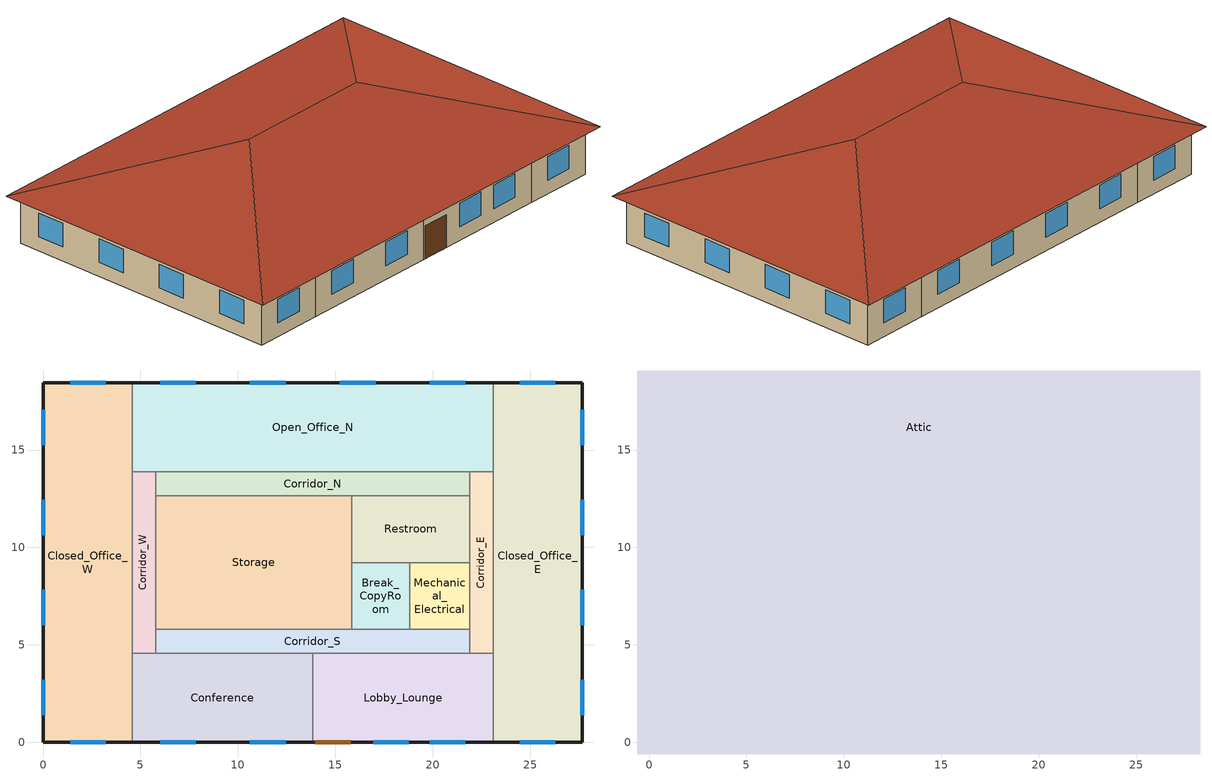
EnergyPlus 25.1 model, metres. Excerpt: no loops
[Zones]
Break_CopyRoom
 floor ground (Break_CopyRoom_Floor): 18.81,9.23 18.81,5.79 15.84,5.79 15.84,9.23 z0
 wall to Mechanical_Electrical (IntWall_WoodFramed): 18.81,5.79 18.81,9.23 z0:3.05
 wall to Restroom (IntWall_WoodFramed): 18.81,9.23 15.84,9.23 z0:3.05
 wall to Corridor_S (IntWall_WoodFramed): 15.84,5.79 18.81,5.79 z0:3.05
 wall to Storage (IntWall_WoodFramed): 15.84,9.23 15.84,5.79 z0:3.05
Closed_Office_E
 floor ground (Closed_Office_E_Floor): 27.69,18.46 27.69,0 23.12,0 23.12,18.46 z0
 wall outside (ExtWall_WoodFramed_NonRes): 23.12,0 27.69,0 27.69,18.46 23.12,18.46 z0:3.05
 wall to Corridor_E (IntWall_WoodFramed): 23.12,13.89 23.12,4.57 z0:3.05
 wall to Lobby_Lounge (IntWall_WoodFramed): 23.12,4.57 23.12,0 z0:3.05
 wall to Open_Office_N (IntWall_WoodFramed): 23.12,18.46 23.12,13.89 z0:3.05
 window (FixedWindow_NonRes): 27.69,1.39 27.69,3.22 / 27.69,6.01 27.69,7.84 / 27.69,10.62 27.69,12.45 / 27.69,15.24 27.69,17.07 / 26.3,18.46 24.47,18.46 / 24.47,0 26.3,0 z0.9:2.42
Closed_Office_W
 floor ground (Closed_Office_W_Floor): 4.57,18.46 4.57,0 0,0 0,18.46 z0
 wall outside (ExtWall_WoodFramed_NonRes): 4.57,18.46 0,18.46 0,0 4.57,0 z0:3.05
 wall to Conference (IntWall_WoodFramed): 4.57,0 4.57,4.57 z0:3.05
 wall to Open_Office_N (IntWall_WoodFramed): 4.57,13.89 4.57,18.46 z0:3.05
 wall to Corridor_W (IntWall_WoodFramed): 4.57,4.57 4.57,13.89 z0:3.05
 window (FixedWindow_NonRes): 3.22,18.46 1.39,18.46 / 1.39,0 3.22,0 / 0,17.07 0,15.24 / 0,12.45 0,10.62 / 0,7.84 0,6.01 / 0,3.22 0,1.39 z0.9:2.42
Conference
 floor ground (Conference_Floor): 13.85,4.57 13.85,0 4.57,0 4.57,4.57 z0
 wall outside (ExtWall_WoodFramed_NonRes): 4.57,0 13.85,0 z0:3.05
 wall to Lobby_Lounge (IntWall_WoodFramed): 13.85,0 13.85,4.57 z0:3.05
 wall to Corridor_S (IntWall_WoodFramed): 13.85,4.57 5.79,4.57 z0:3.05
 wall to Corridor_W (IntWall_WoodFramed): 5.79,4.57 4.57,4.57 z0:3.05
 window (FixedWindow_NonRes): 6.01,0 7.84,0 / 10.62,0 12.45,0 z0.9:2.42
Corridor_E
 floor ground (Corridor_E_Floor): 23.12,13.89 23.12,4.57 21.9,4.57 21.9,13.89 z0
 wall to Corridor_N (IntWall_WoodFramed): 21.9,13.89 21.9,12.67 z0:3.05
 wall to Corridor_S (IntWall_WoodFramed): 21.9,5.79 21.9,4.57 z0:3.05
 wall to Lobby_Lounge (IntWall_WoodFramed): 21.9,4.57 23.12,4.57 z0:3.05
 wall to Mechanical_Electrical (IntWall_WoodFramed): 21.9,9.23 21.9,5.79 z0:3.05
 wall to Open_Office_N (IntWall_WoodFramed): 23.12,13.89 21.9,13.89 z0:3.05
 wall to Restroom (IntWall_WoodFramed): 21.9,12.67 21.9,9.23 z0:3.05
Corridor_N
 floor ground (Corridor_N_Floor): 21.9,13.89 21.9,12.67 5.79,12.67 5.79,13.89 z0
 wall to Corridor_W (IntWall_WoodFramed): 5.79,13.89 5.79,12.67 z0:3.05
 wall to Open_Office_N (IntWall_WoodFramed): 21.9,13.89 5.79,13.89 z0:3.05
 wall to Restroom (IntWall_WoodFramed): 15.84,12.67 21.9,12.67 z0:3.05
 wall to Storage (IntWall_WoodFramed): 5.79,12.67 15.84,12.67 z0:3.05
Corridor_S
 floor ground (Corridor_S_Floor): 21.9,5.79 21.9,4.57 5.79,4.57 5.79,5.79 z0
 wall to Corridor_W (IntWall_WoodFramed): 5.79,5.79 5.79,4.57 z0:3.05
 wall to Lobby_Lounge (IntWall_WoodFramed): 13.85,4.57 21.9,4.57 z0:3.05
 wall to Mechanical_Electrical (IntWall_WoodFramed): 21.9,5.79 18.81,5.79 z0:3.05
 wall to Storage (IntWall_WoodFramed): 15.84,5.79 5.79,5.79 z0:3.05
Corridor_W
 floor ground (Corridor_W_Floor): 5.79,13.89 5.79,4.57 4.57,4.57 4.57,13.89 z0
 wall to Open_Office_N (IntWall_WoodFramed): 5.79,13.89 4.57,13.89 z0:3.05
 wall to Storage (IntWall_WoodFramed): 5.79,5.79 5.79,12.67 z0:3.05
Lobby_Lounge
 floor ground (Lobby_Lounge_Floor): 23.12,4.57 23.12,0 13.85,0 13.85,4.57 z0
 wall outside (ExtWall_WoodFramed_NonRes): 13.85,0 23.12,0 z0:3.05
 window (FixedWindow_NonRes): 16.94,0 18.77,0 / 19.85,0 21.68,0 z0.9:2.42
 door (ExtOpaqueDoorU070): 13.98,0 15.81,0 z0:2.13
Mechanical_Electrical
 floor ground (Mechanical_Electrical_Floor): 21.9,9.23 21.9,5.79 18.81,5.79 18.81,9.23 z0
 wall to Restroom (IntWall_WoodFramed): 21.9,9.23 18.81,9.23 z0:3.05
Open_Office_N
 floor ground (Open_Office_N_Floor): 23.12,18.46 23.12,13.89 4.57,13.89 4.57,18.46 z0
 wall outside (ExtWall_WoodFramed_NonRes): 23.12,18.46 4.57,18.46 z0:3.05
 window (FixedWindow_NonRes): 21.68,18.46 19.85,18.46 / 17.07,18.46 15.24,18.46 / 12.45,18.46 10.62,18.46 / 7.84,18.46 6.01,18.46 z0.9:2.42
Restroom
 floor ground (Restroom_Floor): 21.9,12.67 21.9,9.23 15.84,9.23 15.84,12.67 z0
 wall to Storage (IntWall_WoodFramed): 15.84,12.67 15.84,9.23 z0:3.05
Storage
 floor ground (Storage_Floor): 15.84,12.67 15.84,5.79 5.79,5.79 5.79,12.67 z0
Attic
 floor to Break_CopyRoom (AtticFloor): 18.81,9.23 18.81,5.79 15.84,5.79 15.84,9.23 z3.05
 floor to Conference (AtticFloor): 13.85,4.57 13.85,0 4.57,0 4.57,4.57 z3.05
 floor to Closed_Office_E (AtticFloor): 27.69,18.46 27.69,0 23.12,0 23.12,18.46 z3.05
 floor to Corridor_E (AtticFloor): 23.12,13.89 23.12,4.57 21.9,4.57 21.9,13.89 z3.05
 floor to Lobby_Lounge (AtticFloor): 23.12,4.57 23.12,0 13.85,0 13.85,4.57 z3.05
 floor to Mechanical_Electrical (AtticFloor): 21.9,9.23 21.9,5.79 18.81,5.79 18.81,9.23 z3.05
 floor to Corridor_N (AtticFloor): 21.9,13.89 21.9,12.67 5.79,12.67 5.79,13.89 z3.05
 floor to Open_Office_N (AtticFloor): 23.12,18.46 23.12,13.89 4.57,13.89 4.57,18.46 z3.05
 floor to Restroom (AtticFloor): 21.9,12.67 21.9,9.23 15.84,9.23 15.84,12.67 z3.05
 floor to Corridor_S (AtticFloor): 21.9,5.79 21.9,4.57 5.79,4.57 5.79,5.79 z3.05
 floor to Storage (AtticFloor): 15.84,12.67 15.84,5.79 5.79,5.79 5.79,12.67 z3.05
 floor to Closed_Office_W (AtticFloor): 4.57,18.46 4.57,0 0,0 0,18.46 z3.05
 floor to Corridor_W (AtticFloor): 5.79,13.89 5.79,4.57 4.57,4.57 4.57,13.89 z3.05
 floor ground (Soffit): 28.29,19.06 28.29,-0.6 27.69,0 27.69,18.46 z3.05; 28.29,19.06 27.69,18.46 0,18.46 -0.6,19.06 z3.05; 27.69,0 28.29,-0.6 -0.6,-0.6 0,0 z3.05; -0.6,19.06 0,18.46 0,0 -0.6,-0.6 z3.05
 roof outside (TiltedRoof_Attic): 18.46,9.23,6.33 28.29,-0.6,3.05 28.29,19.06,3.05; 18.46,9.23,6.33 28.29,19.06,3.05 -0.6,19.06,3.05 9.23,9.23,6.33; 9.23,9.23,6.33 -0.6,-0.6,3.05 28.29,-0.6,3.05 18.46,9.23,6.33; 9.23,9.23,6.33 -0.6,19.06,3.05 -0.6,-0.6,3.05
[Building]
OfficeSmall: North Axis {deg}=0; Loads Convergence Tolerance Value {W}=0.5; Temperature Convergence Tolerance Value {deltaC}=0.4; Solar Distribution=FullExterior; Maximum Number of Warmup Days=25
[Site:Location]
RED BLUFF: Latitude {deg}=38.58; Longitude {deg}=-121.49; Time Zone {hr}=-8; Elevation {m}=107.5944
[SizingPeriod:DesignDay] Day of Month=21; Dry-Bulb Temperature Range Modifier Type=DefaultMultipliers; Humidity Condition Type=WetBulb; Barometric Pressure {Pa}=100043; Wind Speed {m/s}=3.5; Rain Indicator=No; Snow Indicator=No; Daylight Saving Time Indicator=No
Name | Month | Day Type | Maximum Dry-Bulb Temperature {C} | Daily Dry-Bulb Temperature Range {deltaC} | Wetbulb or DewPoint at Maximum Dry-Bulb {C} | Wind Direction {deg} | Solar Model Indicator | ASHRAE Clear Sky Optical Depth for Beam Irradiance (taub) | ASHRAE Clear Sky Optical Depth for Diffuse Irradiance (taud) | Sky Clearness
RED BLUFF  August .4% Condns DB=>MCWB | 8 | SummerDesignDay | 42.2 | 17.3 | 21.1 | 150 | ASHRAETau | 0.337 | 2.494
RED BLUFF  July .4% Condns DB=>MCWB | 7 | SummerDesignDay | 43.3 | 17.1 | 20.9 | 150 | ASHRAETau | 0.354 | 2.452
RED BLUFF  June .4% Condns DB=>MCWB | 6 | SummerDesignDay | 42.4 | 15.3 | 20.3 | 150 | ASHRAETau | 0.349 | 2.478
RED BLUFF  November .4% Condns DB=>MCWB | 11 | SummerDesignDay | 27.2 | 11.2 | 14.3 | 150 | ASHRAETau | 0.31 | 2.553
RED BLUFF  October .4% Condns DB=>MCWB | 10 | SummerDesignDay | 34.7 | 14.4 | 17.1 | 150 | ASHRAETau | 0.329 | 2.522
RED BLUFF  September .4% Condns DB=>MCWB | 9 | SummerDesignDay | 40.2 | 16.8 | 18.7 | 150 | ASHRAETau | 0.339 | 2.48
RED BLUFF Ann Htg 99.6% Condns DB | 12 | WinterDesignDay | -0.8 | 0 | -0.8 | 320 | ASHRAEClearSky |  |  | 0
[Site:WaterMainsTemperature]
Calculation Method=Schedule; Temperature Schedule=WaterMainCZ11
[Material] Thermal Absorptance=0.9; Solar Absorptance=0.7
Name | Roughness | Thickness {m} | Conductivity {W/m-K} | Density {kg/m3} | Specific Heat {J/kg-K} | Visible Absorptance
Air - Metal Wall Framing - 16 or 24 in. OC | Smooth | 0.1397 | 1.22017 | 1.28148 | 1004.832 | 0.7
Gypsum Board - 5/8 in. | MediumRough | 0.016002 | 0.158656 | 640.739 | 1130.436 | 0.8
Stucco - 7/8 in. | MediumRough | 0.022352 | 0.700948 | 1855.1 | 837.36 | 0.8
Asphalt Shingle | VeryRough | 0.0032 | 0.04 | 1120 | 1260 | 0.7
Plywood - 5/8 in | Smooth | 0.016002 | 0.11544 | 480.554 | 1884.06 | 0.7
ExtWall_WoodFramed_NonRes Insulation | MediumSmooth | 0.079248 | 0.0230188 | 16.0185 | 1130.44 | 0.7
Air - Wood Wall Framing 2*6 - 16 in. OC | Smooth | 0.1397 | 0.0339 | 50.775 | 1205.61 | 0.7
AtticFloor Insulation | Smooth | 0.136449 | 0.0230188 | 16.0185 | 1130.436 | 0.7
[Material:NoMass]
ExtOpaqueDoorU070 Material: Roughness=MediumSmooth; Thermal Resistance {m2-K/W}=0.101893; Thermal Absorptance=0.9; Solar Absorptance=0.7; Visible Absorptance=0.7
[WindowMaterial:SimpleGlazingSystem]
FixedWindow_NonRes Material: U-Factor {W/m2-K}=1.93061; Solar Heat Gain Coefficient=0.22; Visible Transmittance=0.42
[Construction]
FixedWindow_NonRes: FixedWindow_NonRes Material
ExtOpaqueDoorU070: ExtOpaqueDoorU070 Material
ExtWall_WoodFramed_NonRes: Stucco - 7/8 in., ExtWall_WoodFramed_NonRes Insulation, Air - Metal Wall Framing - 16 or 24 in. OC, Gypsum Board - 5/8 in.
TiltedRoof_Attic: Asphalt Shingle, Plywood - 5/8 in
IntWall_WoodFramed: Gypsum Board - 5/8 in., Air - Wood Wall Framing 2*6 - 16 in. OC, Gypsum Board - 5/8 in.
AtticFloor: Gypsum Board - 5/8 in., AtticFloor Insulation
Soffit: Plywood - 5/8 in
[Construction:FfactorGroundFloor] F-Factor {W/m-K}=1.26344; PerimeterExposed {m}=0
Name | Area {m2}
Break_CopyRoom_Floor | 10.2193
Closed_Office_E_Floor; Closed_Office_W_Floor | 84.356
Conference_Floor; Lobby_Lounge_Floor | 42.3638
Corridor_E_Floor; Corridor_W_Floor | 11.3342
Corridor_N_Floor; Corridor_S_Floor | 19.6025
Mechanical_Electrical_Floor | 10.5909
Open_Office_N_Floor | 84.7276
Restroom_Floor | 20.8103
Storage_Floor | 69.1199
[Zone] Type=1; Multiplier=1; Ceiling Height {m}=autocalculate; Volume {m3}=autocalculate
Name | Floor Area {m2} | Part of Total Floor Area
Open_Office_N | 84.7923 | Yes
Closed_Office_W; Closed_Office_E | 84.3987 | Yes
Conference; Lobby_Lounge | 42.3963 | Yes
Storage | 69.1094 | Yes
Mechanical_Electrical | 10.6123 | Yes
Restroom | 20.8363 | Yes
Break_CopyRoom | 10.224 | Yes
Corridor_W; Corridor_E | 11.3583 | Yes
Corridor_N; Corridor_S | 19.6388 | Yes
Attic | 568.037 | No
[ZoneList]
ZL_Office_Area_GreaterThan250_square_feet: Closed_Office_E, Closed_Office_W, Open_Office_N
ZL_Corridor_Area: Corridor_E, Corridor_N, Corridor_S, Corridor_W
[People] Number of People Schedule=OfficeSmallOfficeOccupancy; Number of People Calculation Method=People/Area; Fraction Radiant=0.3; Sensible Heat Fraction=autocalculate; Carbon Dioxide Generation Rate {m3/s-W}=3.82e-08; Enable ASHRAE 55 Comfort Warnings=No; Mean Radiant Temperature Calculation Type=EnclosureAveraged; Clothing Insulation Calculation Method=ClothingInsulationSchedule; Cold Stress Temperature Threshold {C}=15.56; Heat Stress Temperature Threshold {C}=30
Name | Zone or ZoneList or Space or SpaceList | People per Floor Area {person/m2} | Activity Level Schedule
People_Office_Area_250_square_feet | ZL_Office_Area_GreaterThan250_square_feet | 0.0538196 | FunctionalAreaPeopleActivityLevel
People_Conference | Conference | 0.355209 | MeetingAreaPeopleActivityLevel
People_Lobby_Lounge | Lobby_Lounge | 0.107639 | CommonAreaPeopleActivityLevel
People_Storage | Storage | 0.0215278 | CommonAreaPeopleActivityLevel
People_Mechanical_Electrical | Mechanical_Electrical | 0 | CommonAreaPeopleActivityLevel
People_Restroom | Restroom | 0 | CommonAreaPeopleActivityLevel
People_Break_CopyRoom | Break_CopyRoom | 0.355209 | CommonAreaPeopleActivityLevel
People_Corridor_Area | ZL_Corridor_Area | 0.0538196 | CommonAreaPeopleActivityLevel
[Lights] Schedule=OfficeSmallOfficeLights; Design Level Calculation Method=Watts/Area; Return Air Fraction=0; Fraction Radiant=0.58; Fraction Visible=0; Fraction Replaceable=1; Return Air Fraction Calculated from Plenum Temperature=No; Return Air Fraction Function of Plenum Temperature Coefficient 1=0; Return Air Fraction Function of Plenum Temperature Coefficient 2 {1/K}=0
Name | Zone or ZoneList or Space or SpaceList | Watts per Floor Area {W/m2}
Lights_Office_Area_250_square_feet | ZL_Office_Area_GreaterThan250_square_feet | 6.45835
Lights_Conference | Conference | 8.07293
Lights_Lobby_Lounge | Lobby_Lounge | 7.53474
Lights_Storage | Storage | 4.30556
Lights_Mechanical_Electrical | Mechanical_Electrical | 4.30556
Lights_Restroom | Restroom | 6.45835
Lights_Break_CopyRoom | Break_CopyRoom | 5.92015
Lights_Corridor_Area | ZL_Corridor_Area | 4.30556
[ElectricEquipment] Schedule=OfficeSmallOfficeElecEquipment; Design Level Calculation Method=Watts/Area; Fraction Latent=0; Fraction Radiant=0.2; Fraction Lost=0
Name | Zone or ZoneList or Space or SpaceList | Watts per Floor Area {W/m2}
Equip_ZL_Office_Area_GreaterThan250_square_feet | ZL_Office_Area_GreaterThan250_square_feet | 7.53474
Equip_Conference | Conference | 8.61113
Equip_Lobby_Lounge | Lobby_Lounge | 5.38196
Equip_Storage | Storage | 2.15278
Equip_Mechanical_Electrical | Mechanical_Electrical | 32.2917
Equip_Break_CopyRoom | Break_CopyRoom | 5.38196
[ZoneInfiltration:DesignFlowRate] Schedule=OfficeSmallOfficeInfiltration; Design Flow Rate Calculation Method=Flow/ExteriorWallArea; Flow Rate per Exterior Surface Area {m3/s-m2}=0.00157023; Constant Term Coefficient=1; Temperature Term Coefficient=0; Velocity Term Coefficient=0.224052; Velocity Squared Term Coefficient=0; Density Basis=Outdoor
Name | Zone or ZoneList or Space or SpaceList
Infil_Open_Office_N | Open_Office_N
Infil_Closed_Office_W | Closed_Office_W
Infil_Closed_Office_E | Closed_Office_E
Infil_Conference | Conference
Infil_Lobby_Lounge | Lobby_Lounge
Infil_Storage | Storage
Infil_Mechanical_Electrical | Mechanical_Electrical
Infil_Restroom | Restroom
Infil_Break_CopyRoom | Break_CopyRoom
Infil_Corridor_W | Corridor_W
Infil_Corridor_N | Corridor_N
Infil_Corridor_E | Corridor_E
Infil_Corridor_S | Corridor_S
[Exterior:Lights] Control Option=AstronomicalClock
Name | Schedule | Design Level {W}
ExtLights_Motion_OfficeSmall | OfficeSmallExtLightingMotionCtrl | 382.263
ExtLights_NonMotion_OfficeSmall | OfficeSmallExtLightingNonMotionCtrl | 155.151
[ZoneControl:Thermostat] Temperature Difference Between Cutout And Setpoint {deltaC}=0
Name | Zone or ZoneList | Control Type Schedule | Control 1
ZC_ZL_Office_Area_GreaterThan250_square_feet | ZL_Office_Area_GreaterThan250_square_feet | ZL_Office_Area_GreaterThan250_square_feet Thermostat Schedule | TSDSP_ZL_Office_Area_GreaterThan250_square_feet
ZC_ZL_Corridor_Area | ZL_Corridor_Area | ZL_Corridor_Area Thermostat Schedule | TSDSP_ZL_Corridor_Area
[ThermostatSetpoint:DualSetpoint]
Name | Heating Setpoint Temperature Schedule | Cooling Setpoint Temperature Schedule
TSDSP_ZL_Office_Area_GreaterThan250_square_feet | OfficeSmallOfficeHtgSetpt | OfficeSmallOfficeClgSetpt
TSDSP_ZL_Corridor_Area | OfficeSmallOfficeCorridorHtgSetpt | OfficeSmallOfficeCorridorClgSetpt
[AvailabilityManager:Scheduled] Schedule=Always On Discrete
Sys3b_1_Open_Office_N Availability; Sys3b_2_Closed_Office_E Availability; Sys3b_3_Closed_Office_W Availability; Sys3b_4_Lobby_Lounge Availability; Sys3b_5_Conference Availability
[Schedule:Constant]
Always On Discrete: On Off Limits, 1
[Schedule:Day:Hourly]
MeetingAreaPeopleActivityLevelWD; MeetingAreaPeopleActivityLevelSat; MeetingAreaPeopleActivityLevelSun: Activity Level, 117.2, 117.2, 117.2, 117.2, 117.2, 117.2, 117.2, 117.2, 117.2, 117.2, 117.2, 117.2, 117.2, 117.2, 117.2, 117.2, 117.2, 117.2, 117.2, 117.2, 117.2, 117.2, 117.2, 117.2
FunctionalAreaPeopleActivityLevelWD; FunctionalAreaPeopleActivityLevelSat; FunctionalAreaPeopleActivityLevelSun: Activity Level, 131.9, 131.9, 131.9, 131.9, 131.9, 131.9, 131.9, 131.9, 131.9, 131.9, 131.9, 131.9, 131.9, 131.9, 131.9, 131.9, 131.9, 131.9, 131.9, 131.9, 131.9, 131.9, 131.9, 131.9
CommonAreaPeopleActivityLevelWD; CommonAreaPeopleActivityLevelSat; CommonAreaPeopleActivityLevelSun: Activity Level, 146.5, 146.5, 146.5, 146.5, 146.5, 146.5, 146.5, 146.5, 146.5, 146.5, 146.5, 146.5, 146.5, 146.5, 146.5, 146.5, 146.5, 146.5, 146.5, 146.5, 146.5, 146.5, 146.5, 146.5
OfficeSmallOfficeOccupancyWD: Fraction, 0, 0, 0, 0, 0, 0, 0.1, 0.2, 0.95, 0.95, 0.95, 0.95, 0.5, 0.95, 0.95, 0.95, 0.95, 0.3, 0.1, 0.1, 0.1, 0.1, 0.05, 0.05
OfficeSmallOfficeOccupancySat; OfficeSmallOfficeOccupancySun: Fraction, 0, 0, 0, 0, 0, 0, 0.05, 0.05, 0.05, 0.05, 0.05, 0.05, 0.05, 0.05, 0.05, 0.05, 0.05, 0.05, 0, 0, 0, 0, 0, 0
OfficeSmallOfficeLightsWD: Fraction, 0.05, 0.05, 0.05, 0.05, 0.05, 0.1, 0.1, 0.3, 0.65, 0.65, 0.65, 0.65, 0.65, 0.65, 0.65, 0.65, 0.65, 0.35, 0.3, 0.3, 0.2, 0.2, 0.1, 0.05
OfficeSmallOfficeLightsSat; OfficeSmallOfficeLightsSun: Fraction, 0.05, 0.05, 0.05, 0.05, 0.05, 0.05, 0.05, 0.05, 0.05, 0.05, 0.05, 0.05, 0.05, 0.05, 0.05, 0.05, 0.05, 0.05, 0.05, 0.05, 0.05, 0.05, 0.05, 0.05
OfficeSmallOfficeElecEquipmentWD: Fraction, 0.45, 0.45, 0.45, 0.45, 0.45, 0.45, 0.45, 0.74, 0.87, 0.9, 0.9, 0.9, 0.9, 0.9, 0.9, 0.9, 0.9, 0.7, 0.5, 0.5, 0.5, 0.45, 0.45, 0.45
OfficeSmallOfficeElecEquipmentSat; OfficeSmallOfficeElecEquipmentSun: Fraction, 0.43, 0.43, 0.43, 0.43, 0.43, 0.43, 0.43, 0.43, 0.43, 0.43, 0.43, 0.43, 0.43, 0.43, 0.43, 0.43, 0.43, 0.43, 0.43, 0.43, 0.43, 0.43, 0.43, 0.43
OfficeSmallOfficeInfiltrationWD: Fraction, 1, 1, 1, 1, 1, 0.25, 0.25, 0.25, 0.25, 0.25, 0.25, 0.25, 0.25, 0.25, 0.25, 0.25, 0.25, 0.25, 0.25, 0.25, 0.25, 0.25, 0.25, 0.25
OfficeSmallOfficeInfiltrationSat; OfficeSmallOfficeInfiltrationSun; OfficeSmallExtLightingNonMotionCtrlWD; OfficeSmallExtLightingNonMotionCtrlSat; OfficeSmallExtLightingNonMotionCtrlSun: Fraction, 1, 1, 1, 1, 1, 1, 1, 1, 1, 1, 1, 1, 1, 1, 1, 1, 1, 1, 1, 1, 1, 1, 1, 1
OfficeSmallOfficeHtgSetptWD: Temperature, 15.56, 15.56, 15.56, 15.56, 15.56, 21.11, 21.11, 21.11, 21.11, 21.11, 21.11, 21.11, 21.11, 21.11, 21.11, 21.11, 21.11, 21.11, 21.11, 21.11, 21.11, 21.11, 21.11, 21.11
OfficeSmallOfficeHtgSetptSat; OfficeSmallOfficeHtgSetptSun; OfficeSmallOfficeCorridorHtgSetptSat; OfficeSmallOfficeCorridorHtgSetptSun: Temperature, 15.56, 15.56, 15.56, 15.56, 15.56, 15.56, 15.56, 15.56, 15.56, 15.56, 15.56, 15.56, 15.56, 15.56, 15.56, 15.56, 15.56, 15.56, 15.56, 15.56, 15.56, 15.56, 15.56, 15.56
OfficeSmallOfficeClgSetptWD: Temperature, 29.44, 29.44, 29.44, 29.44, 29.44, 23.89, 23.89, 23.89, 23.89, 23.89, 23.89, 23.89, 23.89, 23.89, 23.89, 23.89, 23.89, 23.89, 23.89, 23.89, 23.89, 23.89, 23.89, 23.89
OfficeSmallOfficeClgSetptSat; OfficeSmallOfficeClgSetptSun; OfficeSmallOfficeCorridorClgSetptSat; OfficeSmallOfficeCorridorClgSetptSun: Temperature, 29.44, 29.44, 29.44, 29.44, 29.44, 29.44, 29.44, 29.44, 29.44, 29.44, 29.44, 29.44, 29.44, 29.44, 29.44, 29.44, 29.44, 29.44, 29.44, 29.44, 29.44, 29.44, 29.44, 29.44
OfficeSmallOfficeCorridorHtgSetptWD: Temperature, 15.56, 15.56, 15.56, 15.56, 15.56, 18.11, 18.11, 18.11, 18.11, 18.11, 18.11, 18.11, 18.11, 18.11, 18.11, 18.11, 18.11, 18.11, 18.11, 18.11, 18.11, 18.11, 18.11, 18.11
OfficeSmallOfficeCorridorClgSetptWD: Temperature, 29.44, 29.44, 29.44, 29.44, 29.44, 25.89, 25.89, 25.89, 25.89, 25.89, 25.89, 25.89, 25.89, 25.89, 25.89, 25.89, 25.89, 25.89, 25.89, 25.89, 25.89, 25.89, 25.89, 25.89
OfficeSmallExtLightingMotionCtrlWD: Fraction, 0, 0, 0, 0, 0, 1, 1, 1, 1, 1, 1, 1, 1, 1, 1, 1, 1, 1, 1, 1, 1, 1, 0, 0
OfficeSmallExtLightingMotionCtrlSat; OfficeSmallExtLightingMotionCtrlSun: Fraction, 0, 0, 0, 0, 0, 1, 1, 1, 1, 1, 1, 1, 1, 1, 1, 1, 1, 1, 1, 1, 1, 1, 1, 1
[Schedule:Week:Daily]
CommonAreaPeopleActivityLevelWk: CommonAreaPeopleActivityLevelSun, CommonAreaPeopleActivityLevelWD, CommonAreaPeopleActivityLevelWD, CommonAreaPeopleActivityLevelWD, CommonAreaPeopleActivityLevelWD, CommonAreaPeopleActivityLevelWD, CommonAreaPeopleActivityLevelSat, CommonAreaPeopleActivityLevelSun, CommonAreaPeopleActivityLevelWD, CommonAreaPeopleActivityLevelWD, CommonAreaPeopleActivityLevelSun, CommonAreaPeopleActivityLevelSun
FunctionalAreaPeopleActivityLevelWk: FunctionalAreaPeopleActivityLevelSun, FunctionalAreaPeopleActivityLevelWD, FunctionalAreaPeopleActivityLevelWD, FunctionalAreaPeopleActivityLevelWD, FunctionalAreaPeopleActivityLevelWD, FunctionalAreaPeopleActivityLevelWD, FunctionalAreaPeopleActivityLevelSat, FunctionalAreaPeopleActivityLevelSun, FunctionalAreaPeopleActivityLevelWD, FunctionalAreaPeopleActivityLevelWD, FunctionalAreaPeopleActivityLevelSun, FunctionalAreaPeopleActivityLevelSun
MeetingAreaPeopleActivityLevelWk: MeetingAreaPeopleActivityLevelSun, MeetingAreaPeopleActivityLevelWD, MeetingAreaPeopleActivityLevelWD, MeetingAreaPeopleActivityLevelWD, MeetingAreaPeopleActivityLevelWD, MeetingAreaPeopleActivityLevelWD, MeetingAreaPeopleActivityLevelSat, MeetingAreaPeopleActivityLevelSun, MeetingAreaPeopleActivityLevelWD, MeetingAreaPeopleActivityLevelWD, MeetingAreaPeopleActivityLevelSun, MeetingAreaPeopleActivityLevelSun
OfficeSmallExtLightingMotionCtrlWk: OfficeSmallExtLightingMotionCtrlSun, OfficeSmallExtLightingMotionCtrlWD, OfficeSmallExtLightingMotionCtrlWD, OfficeSmallExtLightingMotionCtrlWD, OfficeSmallExtLightingMotionCtrlWD, OfficeSmallExtLightingMotionCtrlWD, OfficeSmallExtLightingMotionCtrlSat, OfficeSmallExtLightingMotionCtrlSun, OfficeSmallExtLightingMotionCtrlWD, OfficeSmallExtLightingMotionCtrlWD, OfficeSmallExtLightingMotionCtrlSun, OfficeSmallExtLightingMotionCtrlSun
OfficeSmallExtLightingNonMotionCtrlWk: OfficeSmallExtLightingNonMotionCtrlSun, OfficeSmallExtLightingNonMotionCtrlWD, OfficeSmallExtLightingNonMotionCtrlWD, OfficeSmallExtLightingNonMotionCtrlWD, OfficeSmallExtLightingNonMotionCtrlWD, OfficeSmallExtLightingNonMotionCtrlWD, OfficeSmallExtLightingNonMotionCtrlSat, OfficeSmallExtLightingNonMotionCtrlSun, OfficeSmallExtLightingNonMotionCtrlWD, OfficeSmallExtLightingNonMotionCtrlWD, OfficeSmallExtLightingNonMotionCtrlSun, OfficeSmallExtLightingNonMotionCtrlSun
OfficeSmallOfficeClgSetptWk: OfficeSmallOfficeClgSetptSun, OfficeSmallOfficeClgSetptWD, OfficeSmallOfficeClgSetptWD, OfficeSmallOfficeClgSetptWD, OfficeSmallOfficeClgSetptWD, OfficeSmallOfficeClgSetptWD, OfficeSmallOfficeClgSetptSat, OfficeSmallOfficeClgSetptSun, OfficeSmallOfficeClgSetptWD, OfficeSmallOfficeClgSetptWD, OfficeSmallOfficeClgSetptSun, OfficeSmallOfficeClgSetptSun
OfficeSmallOfficeCorridorClgSetptWk: OfficeSmallOfficeCorridorClgSetptSun, OfficeSmallOfficeCorridorClgSetptWD, OfficeSmallOfficeCorridorClgSetptWD, OfficeSmallOfficeCorridorClgSetptWD, OfficeSmallOfficeCorridorClgSetptWD, OfficeSmallOfficeCorridorClgSetptWD, OfficeSmallOfficeCorridorClgSetptSat, OfficeSmallOfficeCorridorClgSetptSun, OfficeSmallOfficeCorridorClgSetptWD, OfficeSmallOfficeCorridorClgSetptWD, OfficeSmallOfficeCorridorClgSetptSun, OfficeSmallOfficeCorridorClgSetptSun
OfficeSmallOfficeElecEquipmentWk: OfficeSmallOfficeElecEquipmentSun, OfficeSmallOfficeElecEquipmentWD, OfficeSmallOfficeElecEquipmentWD, OfficeSmallOfficeElecEquipmentWD, OfficeSmallOfficeElecEquipmentWD, OfficeSmallOfficeElecEquipmentWD, OfficeSmallOfficeElecEquipmentSat, OfficeSmallOfficeElecEquipmentSun, OfficeSmallOfficeElecEquipmentWD, OfficeSmallOfficeElecEquipmentWD, OfficeSmallOfficeElecEquipmentSun, OfficeSmallOfficeElecEquipmentSun
OfficeSmallOfficeHtgSetptWk: OfficeSmallOfficeHtgSetptSun, OfficeSmallOfficeHtgSetptWD, OfficeSmallOfficeHtgSetptWD, OfficeSmallOfficeHtgSetptWD, OfficeSmallOfficeHtgSetptWD, OfficeSmallOfficeHtgSetptWD, OfficeSmallOfficeHtgSetptSat, OfficeSmallOfficeHtgSetptSun, OfficeSmallOfficeHtgSetptWD, OfficeSmallOfficeHtgSetptWD, OfficeSmallOfficeHtgSetptSun, OfficeSmallOfficeHtgSetptSun
OfficeSmallOfficeCorridorHtgSetptWk: OfficeSmallOfficeCorridorHtgSetptSun, OfficeSmallOfficeCorridorHtgSetptWD, OfficeSmallOfficeCorridorHtgSetptWD, OfficeSmallOfficeCorridorHtgSetptWD, OfficeSmallOfficeCorridorHtgSetptWD, OfficeSmallOfficeCorridorHtgSetptWD, OfficeSmallOfficeCorridorHtgSetptSat, OfficeSmallOfficeCorridorHtgSetptSun, OfficeSmallOfficeCorridorHtgSetptWD, OfficeSmallOfficeCorridorHtgSetptWD, OfficeSmallOfficeCorridorHtgSetptSun, OfficeSmallOfficeCorridorHtgSetptSun
OfficeSmallOfficeInfiltrationWk: OfficeSmallOfficeInfiltrationSun, OfficeSmallOfficeInfiltrationWD, OfficeSmallOfficeInfiltrationWD, OfficeSmallOfficeInfiltrationWD, OfficeSmallOfficeInfiltrationWD, OfficeSmallOfficeInfiltrationWD, OfficeSmallOfficeInfiltrationSat, OfficeSmallOfficeInfiltrationSun, OfficeSmallOfficeInfiltrationWD, OfficeSmallOfficeInfiltrationWD, OfficeSmallOfficeInfiltrationSun, OfficeSmallOfficeInfiltrationSun
OfficeSmallOfficeLightsWk: OfficeSmallOfficeLightsSun, OfficeSmallOfficeLightsWD, OfficeSmallOfficeLightsWD, OfficeSmallOfficeLightsWD, OfficeSmallOfficeLightsWD, OfficeSmallOfficeLightsWD, OfficeSmallOfficeLightsSat, OfficeSmallOfficeLightsSun, OfficeSmallOfficeLightsWD, OfficeSmallOfficeLightsWD, OfficeSmallOfficeLightsSun, OfficeSmallOfficeLightsSun
OfficeSmallOfficeOccupancyWk: OfficeSmallOfficeOccupancySun, OfficeSmallOfficeOccupancyWD, OfficeSmallOfficeOccupancyWD, OfficeSmallOfficeOccupancyWD, OfficeSmallOfficeOccupancyWD, OfficeSmallOfficeOccupancyWD, OfficeSmallOfficeOccupancySat, OfficeSmallOfficeOccupancySun, OfficeSmallOfficeOccupancyWD, OfficeSmallOfficeOccupancyWD, OfficeSmallOfficeOccupancySun, OfficeSmallOfficeOccupancySun
[Schedule:Year]
CommonAreaPeopleActivityLevel: Activity Level, CommonAreaPeopleActivityLevelWk, 1, 1, 12, 31
FunctionalAreaPeopleActivityLevel: Activity Level, FunctionalAreaPeopleActivityLevelWk, 1, 1, 12, 31
MeetingAreaPeopleActivityLevel: Activity Level, MeetingAreaPeopleActivityLevelWk, 1, 1, 12, 31
OfficeSmallExtLightingMotionCtrl: Fraction, OfficeSmallExtLightingMotionCtrlWk, 1, 1, 12, 31
OfficeSmallExtLightingNonMotionCtrl: Fraction, OfficeSmallExtLightingNonMotionCtrlWk, 1, 1, 12, 31
OfficeSmallOfficeClgSetpt: Temperature, OfficeSmallOfficeClgSetptWk, 1, 1, 12, 31
OfficeSmallOfficeCorridorClgSetpt: Temperature, OfficeSmallOfficeCorridorClgSetptWk, 1, 1, 12, 31
OfficeSmallOfficeElecEquipment: Fraction, OfficeSmallOfficeElecEquipmentWk, 1, 1, 12, 31
OfficeSmallOfficeHtgSetpt: Temperature, OfficeSmallOfficeHtgSetptWk, 1, 1, 12, 31
OfficeSmallOfficeCorridorHtgSetpt: Temperature, OfficeSmallOfficeCorridorHtgSetptWk, 1, 1, 12, 31
OfficeSmallOfficeInfiltration: Fraction, OfficeSmallOfficeInfiltrationWk, 1, 1, 12, 31
OfficeSmallOfficeLights: Fraction, OfficeSmallOfficeLightsWk, 1, 1, 12, 31
OfficeSmallOfficeOccupancy: Fraction, OfficeSmallOfficeOccupancyWk, 1, 1, 12, 31
[Schedule:Compact]
ZL_Office_Area_GreaterThan250_square_feet Thermostat Schedule; ZL_Corridor_Area Thermostat Schedule: Through: 12/31, For: AllDays, Until: 24:00, 4
WaterMainCZ11: Through: 1/31, For: AllDays, Until: 24:00, 10.89, Through: 2/28, For: AllDays, Until: 24:00, 10.28, Through: 3/31, For: AllDays, Until: 24:00, 11.28, Through: 4/30, For: AllDays, Until: 24:00, 12.28, Through: 5/31, For: AllDays, Until: 24:00, 12.56, Through: 6/30, For: AllDays, Until: 24:00, 14.5, Through: 7/31, For: AllDays, Until: 24:00, 17.11, Through: 8/31, For: AllDays, Until: 24:00, 18, Through: 9/30, For: AllDays, Until: 24:00, 17.39, Through: 10/31, For: AllDays, Until: 24:00, 16.33, Through: 11/30, For: AllDays, Until: 24:00, 14, Through: 12/31, For: AllDays, Until: 24:00, 11.78
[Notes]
From counter.inc created by EP-Launch when running groups of files
Output files                          OfficeSmall_T24-2025-NC_11_Red Bluff
Run description                       T24-2025-NC: 11: Red Bluff
Parent Run
Run Flag                              True
Weather                               USA_CA_725910_RED-BLUFF-AP_TMY_2000-2020K.epw
Default equipment values. May be overridden by later values.
End of default equipment values.
City                                            Red Bluff
